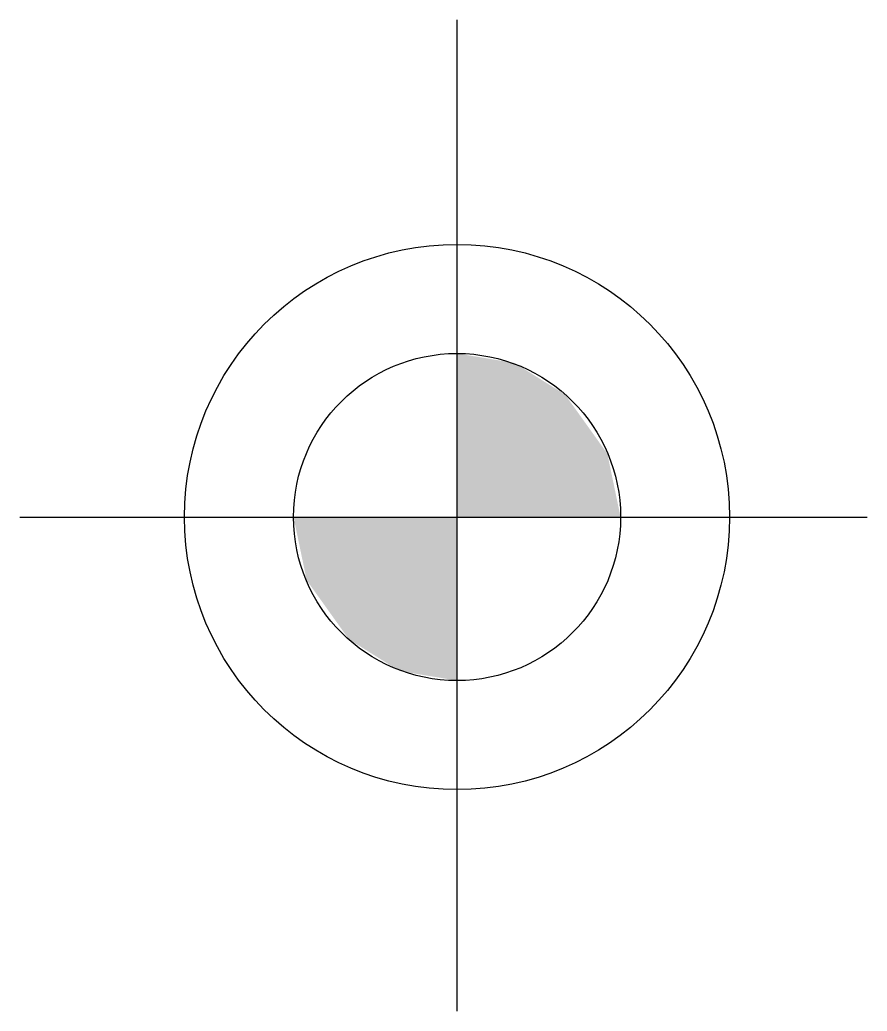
# Model space of a CAD drawing. Header units: metres. Extents: x -69 to 668, y -145873 to -145011.
import ezdxf

# ---------------------------------------------------------------- set-up
doc = ezdxf.new("R2010")
doc.units = ezdxf.units.M
doc.layers.add('DET1', color=1, linetype='Continuous')

msp = doc.modelspace()

# ---------------------------------------------------------------- linework, layer by layer
at = {"layer": 'DET1'}
for p, q in [((311.74, -145872.77), (311.74, -145010.69)), ((-68.54, -145443.04), (668.48, -145443.04))]:
    msp.add_line(p, q, dxfattribs=at)
for radius in [237.05, 142.23]:
    msp.add_circle((311.74, -145443.04), radius, dxfattribs=at)
for points in [[(311.74, -145300.81), (405.73, -145336.6), (361.61, -145309.04)], [(311.74, -145300.81), (453.97, -145443.04), (405.73, -145336.6)], [(311.74, -145300.81), (311.74, -145443.04), (453.97, -145443.04)], [(405.73, -145336.6), (453.97, -145443.04), (442.51, -145388.04)], [(311.74, -145585.26), (311.74, -145443.04), (169.51, -145443.04)], [(311.74, -145585.26), (169.51, -145443.04), (217.75, -145549.47)], [(217.75, -145549.47), (169.51, -145443.04), (180.98, -145498.04)], [(311.74, -145585.26), (217.75, -145549.47), (261.88, -145577.03)]]:
    msp.add_solid(points, dxfattribs=at)

doc.saveas('drawing.dxf')
